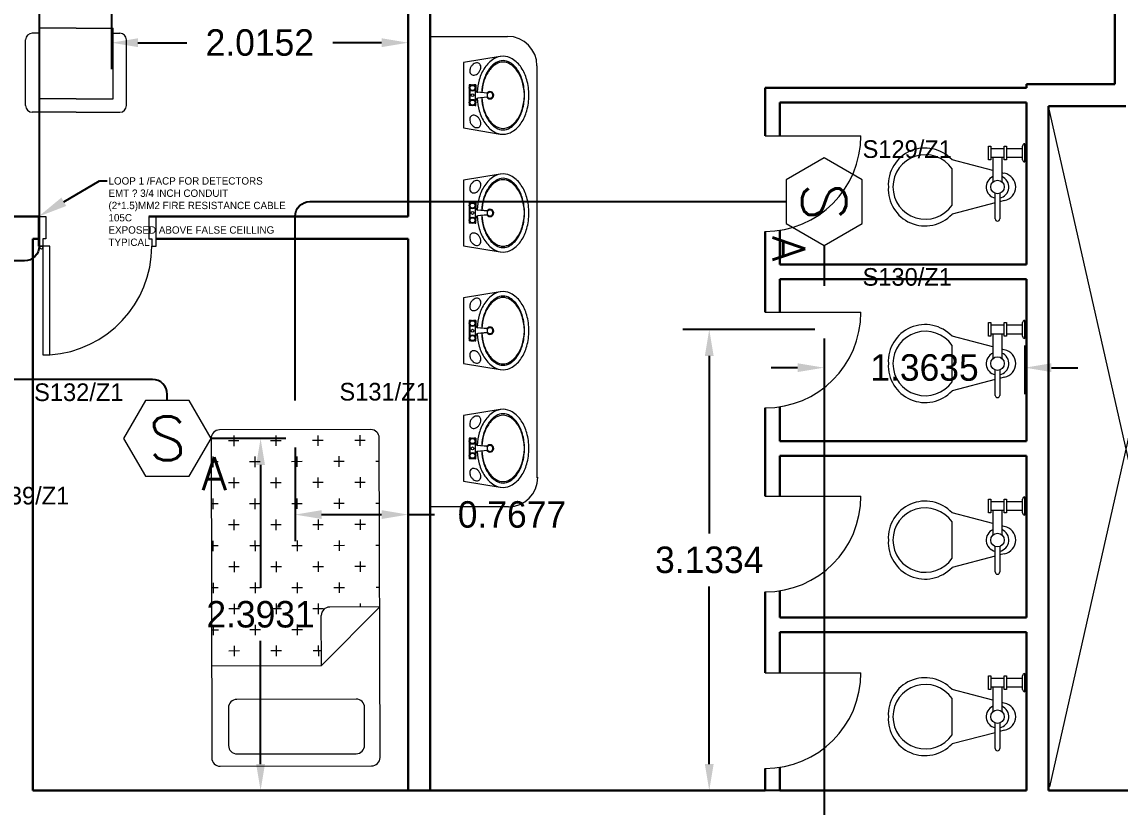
# Model space of a CAD drawing. Extents: x -3404 to 3497, y 0 to 399.
# Drawn here: x 72.3 to 79.76, y 367.76 to 373.1 of the extents above; entities that cross this region are included whole.
import ezdxf
from ezdxf import colors
from ezdxf.entities.mleader import LeaderData, LeaderLine
from ezdxf.enums import TextEntityAlignment as Align
from ezdxf.math import Vec2, Vec3

# ---------------------------------------------------------------- set-up
doc = ezdxf.new("R2010")
doc.units = 0
doc.header["$LTSCALE"] = 0.15
doc.layers.get('0').update_dxf_attribs({"color": 252})
doc.layers.get('Defpoints').update_dxf_attribs({"color": 252})
for name, color, linetype in [('0 ARCH', 252, 'Continuous'), ('0 DD', 252, 'Continuous'), ('0 sockets', 252, 'Continuous'), ('0 WIRING', 3, 'Continuous'), ('00-BT-FAS-TEXT', 2, 'Continuous'), ('AUTOINCR', 7, 'Continuous'), ('FIRE_LOOP', 7, 'Continuous')]:
    doc.layers.add(name, color=color, linetype=linetype)
for name, color, linetype, lineweight in [('anal', 252, 'Continuous', 20), ('DOOR', 252, 'Continuous', 20), ('FIXT', 252, 'Continuous', 9), ('FUR', 252, 'Continuous', 9), ('sofa', 252, 'Continuous', 9), ('T-FIRE-B', 4, 'Continuous', 0), ('T-TEXT', 2, 'Continuous', 0), ('wall', 252, 'Continuous', 30), ('WC', 252, 'Continuous', 9)]:
    doc.layers.add(name, color=color, linetype=linetype, lineweight=lineweight)
doc.styles.add('ROMANS', font='ROMANS.shx', dxfattribs={"width": 0.8})
doc.dimstyles.get("Standard").update_dxf_attribs({"dimtxt": 0.18, "dimasz": 0.18, "dimexe": 0.18, "dimexo": 0.0625, "dimgap": 0.09, "dimtad": 0, "dimtih": 1, "dimtoh": 1, "dimdec": 4, "dimzin": 0, "dimdsep": 46, "dimtxsty": 'Standard', "dimcen": 0.09, "dimadec": 0, "dimazin": 0, "dimtfac": 1, "dimtdec": 4, "dimtofl": 0, "dimtmove": 0, "dimatfit": 3, "dimfxl": 1, "dimtolj": 1, "dimtzin": 0, "dimarcsym": 0})

# ---------------------------------------------------------------- blocks, each defined once
blk = doc.blocks.new('A$C48FC3568')
at = {"layer": 'FUR'}
h = blk.add_hatch(dxfattribs=at)
h.set_pattern_fill('CROSS', color=256, scale=0.5, style=0)
h.set_pattern_definition([(0, (-34.60875, 58.23435), (0.125, -0.125), [0.0625, -0.1875]), (270, (-34.5775, 58.2656), (-0.125, -0.125), [0.0625, -0.1875])])
h.paths.add_polyline_path([(1.0549, 0.7028), (1.0549, 1), (0.05, 1, 0.414214), (0, 0.95), (0, 0.05, 0.414214), (0.05, 0), (1.402, 0), (1.402, 0.6528), (1.1049, 0.6528, -0.414214)])
for p, q in [((1.95, 1), (0.05, 1)), ((1.402, 0.6528), (1.0549, 1)), ((1.0549, 1), (1.0549, 0.7028)), ((0, 0.95), (0, 0.05)), ((2, 0.05), (2, 0.95)), ((1.6023, 0.8585), (1.6023, 0.15)), ((1.877, 0.9085), (1.6523, 0.9085)), ((1.927, 0.15), (1.927, 0.8585)), ((1.402, 0.6528), (1.1049, 0.6528)), ((1.402, 0), (1.402, 0.6528)), ((1.6523, 0.1), (1.877, 0.1)), ((0.05, 0), (1.95, 0))]:
    blk.add_line(p, q, dxfattribs=at)
for centre, start, end in [((0.05, 0.95), 90, 180), ((1.95, 0.95), 360, 90), ((1.6523, 0.8585), 90, 180), ((1.877, 0.8585), 360, 90), ((1.1049, 0.7028), 180, 270), ((1.6523, 0.15), 180, 270), ((1.877, 0.15), 270, 0), ((0.05, 0.05), 180, 270), ((1.95, 0.05), 270, 360)]:
    blk.add_arc(centre, 0.05, start, end, dxfattribs=at)
blk = doc.blocks.new('ARCH')
at = {"layer": 'anal'}
for p, q in [((75.075, 373), (75.6, 373)), ((75.8, 372.8), (75.8, 370)), ((75.6062, 369.8036), (75.075, 369.8036))]:
    blk.add_line(p, q, dxfattribs=at)
for centre, start, end in [((75.6, 372.8), 0, 90), ((75.6062, 370.0036), 270, 0)]:
    blk.add_arc(centre, 0.2, start, end, dxfattribs=at)
at = {"layer": 'DOOR'}
for p, q in [((77.35, 372.325), (78, 372.325)), ((77.35, 371.125), (78, 371.125)), ((77.35, 369.875), (78, 369.875)), ((77.35, 368.675), (78, 368.675))]:
    blk.add_line(p, q, dxfattribs=at)
for points in [[(72.4435, 371.575), (72.4135, 371.575), (72.4135, 371.775), (72.4635, 371.775), (72.4635, 371.625), (72.4435, 371.625)], [(73.1835, 371.575), (73.2135, 371.575), (73.2135, 371.775), (73.1635, 371.775), (73.1635, 371.625), (73.1835, 371.625)], [(72.4435, 371.575), (72.4435, 370.835), (72.4915, 370.835), (72.4915, 371.575)]]:
    blk.add_lwpolyline(points, close=True, dxfattribs=at)
blk.add_circle((72.4335, 371.565), 0.01, dxfattribs=at)
for centre, radius, start in [((77.35, 372.325), 0.65, 270), ((72.4435, 371.575), 0.74, 273.72312), ((77.35, 371.125), 0.65, 270), ((77.35, 369.875), 0.65, 270), ((77.35, 368.675), 0.65, 270)]:
    blk.add_arc(centre, radius, start, 0, dxfattribs=at)
at = {"layer": 'FIXT'}
for p, q in [((75.5501, 372.8639), (75.3, 372.8225)), ((75.3, 372.8225), (75.3, 372.3775)), ((75.3395, 372.67), (75.3395, 372.53)), ((75.3528, 372.67), (75.3395, 372.67)), ((75.344, 372.669), (75.3395, 372.67)), ((75.3509, 372.669), (75.344, 372.669)), ((75.344, 372.669), (75.344, 372.6626)), ((75.344, 372.6374), (75.344, 372.5626)), ((75.3845, 372.67), (75.3712, 372.67)), ((75.38, 372.669), (75.3731, 372.669)), ((75.38, 372.669), (75.3845, 372.67)), ((75.38, 372.669), (75.38, 372.6626)), ((75.38, 372.6374), (75.38, 372.5626)), ((75.3845, 372.67), (75.3845, 372.6391)), ((75.4621, 372.6132), (75.3979, 372.62)), ((75.3845, 372.53), (75.3845, 372.5609)), ((75.4621, 372.5867), (75.3979, 372.58)), ((75.4635, 372.614), (75.416, 372.6181)), ((75.4635, 372.586), (75.416, 372.5819)), ((75.4621, 372.6132), (75.4635, 372.614)), ((75.4621, 372.5867), (75.4635, 372.586)), ((75.344, 372.531), (75.3395, 372.53)), ((75.3528, 372.53), (75.3395, 372.53)), ((75.344, 372.531), (75.344, 372.5374)), ((75.3509, 372.531), (75.344, 372.531)), ((75.3845, 372.53), (75.3712, 372.53)), ((75.38, 372.531), (75.3731, 372.531)), ((75.38, 372.531), (75.38, 372.5374)), ((75.38, 372.531), (75.3845, 372.53)), ((75.3, 372.3775), (75.5501, 372.3361)), ((75.5501, 372.0639), (75.3, 372.0225)), ((75.3, 372.0225), (75.3, 371.5775)), ((75.3395, 371.87), (75.3395, 371.73)), ((75.3528, 371.87), (75.3395, 371.87)), ((75.344, 371.869), (75.3395, 371.87)), ((75.3509, 371.869), (75.344, 371.869)), ((75.344, 371.869), (75.344, 371.8626)), ((75.344, 371.8374), (75.344, 371.7626)), ((75.3845, 371.87), (75.3712, 371.87)), ((75.38, 371.869), (75.3731, 371.869)), ((75.38, 371.869), (75.3845, 371.87)), ((75.38, 371.869), (75.38, 371.8626)), ((75.38, 371.8374), (75.38, 371.7626)), ((75.3845, 371.87), (75.3845, 371.8391)), ((75.4621, 371.8132), (75.3979, 371.82)), ((75.4635, 371.814), (75.416, 371.8181)), ((75.4621, 371.8132), (75.4635, 371.814)), ((75.344, 371.731), (75.3395, 371.73)), ((75.3528, 371.73), (75.3395, 371.73)), ((75.344, 371.731), (75.344, 371.7374)), ((75.3509, 371.731), (75.344, 371.731)), ((75.3845, 371.73), (75.3712, 371.73)), ((75.38, 371.731), (75.3731, 371.731)), ((75.38, 371.731), (75.38, 371.7374)), ((75.38, 371.731), (75.3845, 371.73)), ((75.3845, 371.73), (75.3845, 371.7609)), ((75.4621, 371.7867), (75.3979, 371.78)), ((75.4635, 371.786), (75.416, 371.7819)), ((75.4621, 371.7867), (75.4635, 371.786)), ((75.3, 371.5775), (75.5501, 371.5361)), ((75.5501, 371.2639), (75.3, 371.2225)), ((75.3, 371.2225), (75.3, 370.7775)), ((75.3395, 371.07), (75.3395, 370.93)), ((75.3528, 371.07), (75.3395, 371.07)), ((75.344, 371.069), (75.3395, 371.07)), ((75.3509, 371.069), (75.344, 371.069)), ((75.344, 371.069), (75.344, 371.0626)), ((75.3845, 371.07), (75.3712, 371.07)), ((75.38, 371.069), (75.3731, 371.069)), ((75.38, 371.069), (75.3845, 371.07)), ((75.38, 371.069), (75.38, 371.0626)), ((75.3845, 371.07), (75.3845, 371.0391)), ((75.344, 371.0374), (75.344, 370.9626)), ((75.38, 371.0374), (75.38, 370.9626)), ((75.4621, 371.0132), (75.3979, 371.02)), ((75.4621, 370.9867), (75.3979, 370.98)), ((75.4635, 371.014), (75.416, 371.0181)), ((75.4635, 370.986), (75.416, 370.9819)), ((75.4621, 371.0132), (75.4635, 371.014)), ((75.4621, 370.9867), (75.4635, 370.986)), ((75.344, 370.931), (75.3395, 370.93)), ((75.3528, 370.93), (75.3395, 370.93)), ((75.344, 370.931), (75.344, 370.9374)), ((75.3509, 370.931), (75.344, 370.931)), ((75.3845, 370.93), (75.3712, 370.93)), ((75.38, 370.931), (75.3731, 370.931)), ((75.38, 370.931), (75.38, 370.9374)), ((75.38, 370.931), (75.3845, 370.93)), ((75.3845, 370.93), (75.3845, 370.9609)), ((75.3, 370.7775), (75.5501, 370.7361)), ((75.5501, 370.4639), (75.3, 370.4225)), ((75.3, 370.4225), (75.3, 369.9775)), ((75.3395, 370.27), (75.3395, 370.13)), ((75.3528, 370.27), (75.3395, 370.27)), ((75.344, 370.269), (75.3395, 370.27)), ((75.3509, 370.269), (75.344, 370.269)), ((75.344, 370.269), (75.344, 370.2626)), ((75.344, 370.2374), (75.344, 370.1626)), ((75.3845, 370.27), (75.3712, 370.27)), ((75.38, 370.269), (75.3731, 370.269)), ((75.38, 370.269), (75.3845, 370.27)), ((75.38, 370.269), (75.38, 370.2626)), ((75.38, 370.2374), (75.38, 370.1626)), ((75.3845, 370.27), (75.3845, 370.2391)), ((75.3845, 370.13), (75.3845, 370.1609)), ((75.4621, 370.2132), (75.3979, 370.22)), ((75.4621, 370.1867), (75.3979, 370.18)), ((75.4635, 370.214), (75.416, 370.2181)), ((75.4635, 370.186), (75.416, 370.1819)), ((75.4621, 370.2132), (75.4635, 370.214)), ((75.4621, 370.1867), (75.4635, 370.186)), ((75.344, 370.131), (75.3395, 370.13)), ((75.3528, 370.13), (75.3395, 370.13)), ((75.344, 370.131), (75.344, 370.1374)), ((75.3509, 370.131), (75.344, 370.131)), ((75.3845, 370.13), (75.3712, 370.13)), ((75.38, 370.131), (75.3731, 370.131)), ((75.38, 370.131), (75.38, 370.1374)), ((75.38, 370.131), (75.3845, 370.13)), ((75.3, 369.9775), (75.5501, 369.9361))]:
    blk.add_line(p, q, dxfattribs=at)
for centre, radius in [((75.362, 372.65), 0.022), ((75.362, 372.65), 0.0173), ((75.362, 372.55), 0.022), ((75.362, 372.55), 0.0173), ((75.362, 372.6), 0.0095), ((75.362, 371.85), 0.022), ((75.362, 371.85), 0.0173), ((75.362, 371.8), 0.0095), ((75.362, 371.75), 0.022), ((75.362, 371.75), 0.0173), ((75.362, 371.05), 0.022), ((75.362, 371.05), 0.0173), ((75.362, 371), 0.0095), ((75.362, 370.95), 0.022), ((75.362, 370.95), 0.0173), ((75.362, 370.25), 0.022), ((75.362, 370.25), 0.0173), ((75.362, 370.15), 0.022), ((75.362, 370.15), 0.0173), ((75.362, 370.2), 0.0095)]:
    blk.add_circle(centre, radius, dxfattribs=at)
for centre, radius, start, end in [((75.6136, 372.6766), 0.2016, 122.07252, 146.53462), ((75.5695, 372.7469), 0.1186, 90, 122.07252), ((75.5695, 372.7469), 0.1186, 57.92748, 90), ((75.5254, 372.6766), 0.2016, 33.46538, 57.92748), ((75.3908, 372.7656), 0.0477, 162.15178, 181.68972), ((75.4056, 372.7608), 0.0632, 145, 162.15178), ((75.4056, 372.7608), 0.0632, 127.84822, 145), ((75.3961, 372.7731), 0.0477, 108.31028, 127.84822), ((75.3924, 372.7842), 0.036, 84.07048, 108.31028), ((75.3936, 372.7965), 0.0237, 55, 84.07048), ((75.3936, 372.7965), 0.0237, 25.92952, 55), ((75.3561, 372.7955), 0.0632, 325, 342.15178), ((75.6836, 372.6303), 0.2855, 146.53462, 164.68757), ((75.3826, 372.7911), 0.036, 1.68972, 25.92952), ((75.3708, 372.7908), 0.0477, 342.15178, 1.68972), ((75.6836, 372.6303), 0.2555, 146.53462, 164.68757), ((75.6136, 372.6766), 0.1716, 122.07252, 146.53462), ((75.6136, 372.6666), 0.1716, 122.07252, 146.53462), ((75.5695, 372.7469), 0.0886, 90, 122.07252), ((75.5695, 372.7369), 0.0886, 90, 122.07252), ((75.5695, 372.7469), 0.0886, 57.92748, 90), ((75.5695, 372.7369), 0.0886, 57.92748, 90), ((75.5254, 372.6766), 0.1716, 33.46538, 57.92748), ((75.5254, 372.6666), 0.1716, 33.46538, 57.92748), ((75.4554, 372.6303), 0.2555, 15.31243, 33.46538), ((75.4554, 372.6303), 0.2855, 15.31243, 33.46538), ((75.3791, 372.7653), 0.036, 181.68972, 205.92952), ((75.368, 372.7599), 0.0237, 205.92952, 235), ((75.368, 372.7599), 0.0237, 235, 264.07048), ((75.3693, 372.7721), 0.036, 264.07048, 288.31028), ((75.3656, 372.7832), 0.0477, 288.31028, 307.84822), ((75.7943, 372.6), 0.4003, 164.68757, 176.8829), ((75.3561, 372.7955), 0.0632, 307.84822, 325), ((75.7943, 372.6), 0.3703, 164.68757, 177.31327), ((75.6836, 372.6203), 0.2555, 146.53462, 164.68757), ((75.4554, 372.6203), 0.2555, 15.31243, 33.46538), ((75.3447, 372.6), 0.3703, 0, 15.31243), ((75.3447, 372.6), 0.4003, 0, 15.31243), ((75.3333, 372.65), 0.0115, 315.8561, 44.1439), ((75.362, 372.6787), 0.0115, 225.8561, 314.1439), ((75.362, 372.6213), 0.0115, 45.8561, 134.1439), ((75.3907, 372.65), 0.0115, 135.8561, 224.1439), ((75.4, 372.6399), 0.02, 186.65267, 264.02226), ((75.4045, 372.6391), 0.02, 180, 254.93868), ((75.7943, 372.59), 0.3703, 164.68757, 175.77096), ((75.481, 372.6), 0.025, 211.88267, 148.11733), ((75.481, 372.6), 0.02, 90, 148.50071), ((75.481, 372.6), 0.02, 270, 90), ((75.3447, 372.59), 0.3703, 1.54763, 15.31243), ((75.3333, 372.55), 0.0115, 315.8561, 44.1439), ((75.362, 372.5787), 0.0115, 225.8561, 314.1439), ((75.3907, 372.55), 0.0115, 135.8561, 224.1439), ((75.4, 372.5601), 0.02, 95.97774, 173.34733), ((75.4045, 372.5609), 0.02, 105.06132, 180), ((75.7943, 372.6), 0.4003, 183.1171, 195.31243), ((75.7943, 372.6), 0.3703, 182.68673, 195.31243), ((75.7943, 372.61), 0.3703, 184.22904, 195.31243), ((75.3652, 372.6), 0.0978, 352.2121, 7.7879), ((75.3655, 372.6), 0.099, 351.872, 8.128), ((75.481, 372.6), 0.02, 211.49929, 270), ((75.3447, 372.6), 0.3703, 344.68757, 0), ((75.3447, 372.61), 0.3703, 344.68757, 358.45237), ((75.3447, 372.6), 0.4003, 344.68757, 0), ((75.362, 372.5213), 0.0115, 45.8561, 134.1439), ((75.6836, 372.5697), 0.2855, 195.31243, 213.46538), ((75.6836, 372.5797), 0.2555, 195.31243, 213.46538), ((75.6836, 372.5697), 0.2555, 195.31243, 213.46538), ((75.4554, 372.5797), 0.2555, 326.53462, 344.68757), ((75.4554, 372.5697), 0.2555, 326.53462, 344.68757), ((75.4554, 372.5697), 0.2855, 326.53462, 344.68757), ((75.3791, 372.4347), 0.036, 154.07048, 178.31028), ((75.3908, 372.4344), 0.0477, 178.31028, 197.84822), ((75.4056, 372.4392), 0.0632, 197.84822, 215), ((75.368, 372.4401), 0.0237, 125, 154.07048), ((75.4056, 372.4392), 0.0632, 215, 232.15178), ((75.368, 372.4401), 0.0237, 95.92952, 125), ((75.3693, 372.4279), 0.036, 71.68972, 95.92952), ((75.3656, 372.4168), 0.0477, 52.15178, 71.68972), ((75.3561, 372.4045), 0.0632, 35, 52.15178), ((75.3561, 372.4045), 0.0632, 17.84822, 35), ((75.3826, 372.4089), 0.036, 334.07048, 358.31028), ((75.3708, 372.4092), 0.0477, 358.31028, 17.84822), ((75.6136, 372.5234), 0.2016, 213.46538, 237.92748), ((75.6136, 372.5334), 0.1716, 213.46538, 237.92748), ((75.6136, 372.5234), 0.1716, 213.46538, 237.92748), ((75.5254, 372.5334), 0.1716, 302.07252, 326.53462), ((75.5254, 372.5234), 0.1716, 302.07252, 326.53462), ((75.5254, 372.5234), 0.2016, 302.07252, 326.53462), ((75.3961, 372.4269), 0.0477, 232.15178, 251.68972), ((75.3924, 372.4158), 0.036, 251.68972, 275.92952), ((75.3936, 372.4035), 0.0237, 275.92952, 305), ((75.3936, 372.4035), 0.0237, 305, 334.07048), ((75.5695, 372.4531), 0.1186, 237.92748, 270), ((75.5695, 372.4631), 0.0886, 237.92748, 270), ((75.5695, 372.4531), 0.0886, 237.92748, 270), ((75.5695, 372.4631), 0.0886, 270, 302.07252), ((75.5695, 372.4531), 0.0886, 270, 302.07252), ((75.5695, 372.4531), 0.1186, 270, 302.07252), ((75.6136, 371.8766), 0.2016, 122.07252, 146.53462), ((75.5695, 371.9469), 0.1186, 90, 122.07252), ((75.5695, 371.9469), 0.0886, 90, 122.07252), ((75.5695, 371.9369), 0.0886, 90, 122.07252), ((75.5695, 371.9469), 0.1186, 57.92748, 90), ((75.5695, 371.9469), 0.0886, 57.92748, 90), ((75.5695, 371.9369), 0.0886, 57.92748, 90), ((75.5254, 371.8766), 0.2016, 33.46538, 57.92748), ((75.3908, 371.9656), 0.0477, 162.15178, 181.68972), ((75.3791, 371.9653), 0.036, 181.68972, 205.92952), ((75.4056, 371.9608), 0.0632, 145, 162.15178), ((75.368, 371.9599), 0.0237, 205.92952, 235), ((75.4056, 371.9608), 0.0632, 127.84822, 145), ((75.3961, 371.9731), 0.0477, 108.31028, 127.84822), ((75.3924, 371.9842), 0.036, 84.07048, 108.31028), ((75.3561, 371.9955), 0.0632, 307.84822, 325), ((75.3936, 371.9965), 0.0237, 55, 84.07048), ((75.3936, 371.9965), 0.0237, 25.92952, 55), ((75.3561, 371.9955), 0.0632, 325, 342.15178), ((75.6836, 371.8303), 0.2855, 146.53462, 164.68757), ((75.3826, 371.9911), 0.036, 1.68972, 25.92952), ((75.3708, 371.9908), 0.0477, 342.15178, 1.68972), ((75.6836, 371.8303), 0.2555, 146.53462, 164.68757), ((75.6836, 371.8203), 0.2555, 146.53462, 164.68757), ((75.6136, 371.8766), 0.1716, 122.07252, 146.53462), ((75.6136, 371.8666), 0.1716, 122.07252, 146.53462), ((75.5254, 371.8766), 0.1716, 33.46538, 57.92748), ((75.5254, 371.8666), 0.1716, 33.46538, 57.92748), ((75.4554, 371.8303), 0.2555, 15.31243, 33.46538), ((75.4554, 371.8203), 0.2555, 15.31243, 33.46538), ((75.4554, 371.8303), 0.2855, 15.31243, 33.46538), ((75.368, 371.9599), 0.0237, 235, 264.07048), ((75.3693, 371.9721), 0.036, 264.07048, 288.31028), ((75.3656, 371.9832), 0.0477, 288.31028, 307.84822), ((75.7943, 371.8), 0.4003, 164.68757, 176.8829), ((75.7943, 371.8), 0.3703, 164.68757, 177.31327), ((75.7943, 371.79), 0.3703, 164.68757, 175.77096), ((75.3447, 371.8), 0.3703, 0, 15.31243), ((75.3447, 371.79), 0.3703, 1.54763, 15.31243), ((75.3447, 371.8), 0.4003, 0, 15.31243), ((75.3333, 371.85), 0.0115, 315.8561, 44.1439), ((75.362, 371.8787), 0.0115, 225.8561, 314.1439), ((75.362, 371.8213), 0.0115, 45.8561, 134.1439), ((75.3907, 371.85), 0.0115, 135.8561, 224.1439), ((75.4, 371.8399), 0.02, 186.65267, 264.02226), ((75.4045, 371.8391), 0.02, 180, 254.93868), ((75.481, 371.8), 0.025, 211.88267, 148.11733), ((75.3652, 371.8), 0.0978, 352.2121, 7.7879), ((75.3655, 371.8), 0.099, 351.872, 8.128), ((75.481, 371.8), 0.02, 90, 148.50071), ((75.481, 371.8), 0.02, 270, 90), ((75.3447, 371.8), 0.3703, 344.68757, 0), ((75.3447, 371.81), 0.3703, 344.68757, 358.45237), ((75.3447, 371.8), 0.4003, 344.68757, 0), ((75.3333, 371.75), 0.0115, 315.8561, 44.1439), ((75.362, 371.7787), 0.0115, 225.8561, 314.1439), ((75.362, 371.7213), 0.0115, 45.8561, 134.1439), ((75.3907, 371.75), 0.0115, 135.8561, 224.1439), ((75.4, 371.7601), 0.02, 95.97774, 173.34733), ((75.4045, 371.7609), 0.02, 105.06132, 180), ((75.7943, 371.8), 0.4003, 183.1171, 195.31243), ((75.7943, 371.8), 0.3703, 182.68673, 195.31243), ((75.7943, 371.81), 0.3703, 184.22904, 195.31243), ((75.481, 371.8), 0.02, 211.49929, 270), ((75.3791, 371.6347), 0.036, 154.07048, 178.31028), ((75.368, 371.6401), 0.0237, 125, 154.07048), ((75.368, 371.6401), 0.0237, 95.92952, 125), ((75.3693, 371.6279), 0.036, 71.68972, 95.92952), ((75.3656, 371.6168), 0.0477, 52.15178, 71.68972), ((75.3561, 371.6045), 0.0632, 35, 52.15178), ((75.6836, 371.7697), 0.2855, 195.31243, 213.46538), ((75.6836, 371.7797), 0.2555, 195.31243, 213.46538), ((75.6836, 371.7697), 0.2555, 195.31243, 213.46538), ((75.4554, 371.7797), 0.2555, 326.53462, 344.68757), ((75.4554, 371.7697), 0.2555, 326.53462, 344.68757), ((75.4554, 371.7697), 0.2855, 326.53462, 344.68757), ((75.3908, 371.6344), 0.0477, 178.31028, 197.84822), ((75.4056, 371.6392), 0.0632, 197.84822, 215), ((75.4056, 371.6392), 0.0632, 215, 232.15178), ((75.3961, 371.6269), 0.0477, 232.15178, 251.68972), ((75.3924, 371.6158), 0.036, 251.68972, 275.92952), ((75.3936, 371.6035), 0.0237, 275.92952, 305), ((75.3936, 371.6035), 0.0237, 305, 334.07048), ((75.3561, 371.6045), 0.0632, 17.84822, 35), ((75.3826, 371.6089), 0.036, 334.07048, 358.31028), ((75.3708, 371.6092), 0.0477, 358.31028, 17.84822), ((75.6136, 371.7234), 0.2016, 213.46538, 237.92748), ((75.6136, 371.7334), 0.1716, 213.46538, 237.92748), ((75.6136, 371.7234), 0.1716, 213.46538, 237.92748), ((75.5695, 371.6631), 0.0886, 237.92748, 270), ((75.5695, 371.6531), 0.0886, 237.92748, 270), ((75.5695, 371.6631), 0.0886, 270, 302.07252), ((75.5695, 371.6531), 0.0886, 270, 302.07252), ((75.5254, 371.7334), 0.1716, 302.07252, 326.53462), ((75.5254, 371.7234), 0.1716, 302.07252, 326.53462), ((75.5254, 371.7234), 0.2016, 302.07252, 326.53462), ((75.5695, 371.6531), 0.1186, 237.92748, 270), ((75.5695, 371.6531), 0.1186, 270, 302.07252), ((75.4056, 371.1608), 0.0632, 127.84822, 145), ((75.3961, 371.1731), 0.0477, 108.31028, 127.84822), ((75.3924, 371.1842), 0.036, 84.07048, 108.31028), ((75.3936, 371.1965), 0.0237, 55, 84.07048), ((75.3936, 371.1965), 0.0237, 25.92952, 55), ((75.3826, 371.1911), 0.036, 1.68972, 25.92952), ((75.6136, 371.0766), 0.2016, 122.07252, 146.53462), ((75.6136, 371.0766), 0.1716, 122.07252, 146.53462), ((75.6136, 371.0666), 0.1716, 122.07252, 146.53462), ((75.5695, 371.1469), 0.1186, 90, 122.07252), ((75.5695, 371.1469), 0.0886, 90, 122.07252), ((75.5695, 371.1369), 0.0886, 90, 122.07252), ((75.5695, 371.1469), 0.1186, 57.92748, 90), ((75.5695, 371.1469), 0.0886, 57.92748, 90), ((75.5695, 371.1369), 0.0886, 57.92748, 90), ((75.5254, 371.0766), 0.1716, 33.46538, 57.92748), ((75.5254, 371.0666), 0.1716, 33.46538, 57.92748), ((75.5254, 371.0766), 0.2016, 33.46538, 57.92748), ((75.3908, 371.1656), 0.0477, 162.15178, 181.68972), ((75.3791, 371.1653), 0.036, 181.68972, 205.92952), ((75.4056, 371.1608), 0.0632, 145, 162.15178), ((75.368, 371.1599), 0.0237, 205.92952, 235), ((75.368, 371.1599), 0.0237, 235, 264.07048), ((75.3693, 371.1721), 0.036, 264.07048, 288.31028), ((75.3656, 371.1832), 0.0477, 288.31028, 307.84822), ((75.3561, 371.1955), 0.0632, 307.84822, 325), ((75.3561, 371.1955), 0.0632, 325, 342.15178), ((75.6836, 371.0303), 0.2855, 146.53462, 164.68757), ((75.3708, 371.1908), 0.0477, 342.15178, 1.68972), ((75.6836, 371.0303), 0.2555, 146.53462, 164.68757), ((75.6836, 371.0203), 0.2555, 146.53462, 164.68757), ((75.4554, 371.0303), 0.2555, 15.31243, 33.46538), ((75.4554, 371.0203), 0.2555, 15.31243, 33.46538), ((75.4554, 371.0303), 0.2855, 15.31243, 33.46538), ((75.3333, 371.05), 0.0115, 315.8561, 44.1439), ((75.362, 371.0787), 0.0115, 225.8561, 314.1439), ((75.3907, 371.05), 0.0115, 135.8561, 224.1439), ((75.7943, 371), 0.4003, 164.68757, 176.8829), ((75.7943, 371), 0.3703, 164.68757, 177.31327), ((75.7943, 370.99), 0.3703, 164.68757, 175.77096), ((75.3447, 371), 0.3703, 0, 15.31243), ((75.3447, 370.99), 0.3703, 1.54763, 15.31243), ((75.3447, 371), 0.4003, 0, 15.31243), ((75.362, 371.0213), 0.0115, 45.8561, 134.1439), ((75.4, 371.0399), 0.02, 186.65267, 264.02226), ((75.4, 370.9601), 0.02, 95.97774, 173.34733), ((75.4045, 371.0391), 0.02, 180, 254.93868), ((75.4045, 370.9609), 0.02, 105.06132, 180), ((75.7943, 371), 0.3703, 182.68673, 195.31243), ((75.7943, 371.01), 0.3703, 184.22904, 195.31243), ((75.481, 371), 0.025, 211.88267, 148.11733), ((75.3652, 371), 0.0978, 352.2121, 7.7879), ((75.3655, 371), 0.099, 351.872, 8.128), ((75.481, 371), 0.02, 90, 148.50071), ((75.481, 371), 0.02, 211.49929, 270), ((75.481, 371), 0.02, 270, 90), ((75.3447, 371), 0.3703, 344.68757, 0), ((75.3447, 371.01), 0.3703, 344.68757, 358.45237), ((75.3447, 371), 0.4003, 344.68757, 0), ((75.3333, 370.95), 0.0115, 315.8561, 44.1439), ((75.362, 370.9787), 0.0115, 225.8561, 314.1439), ((75.362, 370.9213), 0.0115, 45.8561, 134.1439), ((75.3907, 370.95), 0.0115, 135.8561, 224.1439), ((75.7943, 371), 0.4003, 183.1171, 195.31243), ((75.6836, 370.9797), 0.2555, 195.31243, 213.46538), ((75.4554, 370.9797), 0.2555, 326.53462, 344.68757), ((75.3791, 370.8347), 0.036, 154.07048, 178.31028), ((75.3908, 370.8344), 0.0477, 178.31028, 197.84822), ((75.368, 370.8401), 0.0237, 125, 154.07048), ((75.368, 370.8401), 0.0237, 95.92952, 125), ((75.3693, 370.8279), 0.036, 71.68972, 95.92952), ((75.3656, 370.8168), 0.0477, 52.15178, 71.68972), ((75.3561, 370.8045), 0.0632, 35, 52.15178), ((75.3561, 370.8045), 0.0632, 17.84822, 35), ((75.6836, 370.9697), 0.2855, 195.31243, 213.46538), ((75.6836, 370.9697), 0.2555, 195.31243, 213.46538), ((75.6136, 370.9334), 0.1716, 213.46538, 237.92748), ((75.5254, 370.9334), 0.1716, 302.07252, 326.53462), ((75.4554, 370.9697), 0.2555, 326.53462, 344.68757), ((75.4554, 370.9697), 0.2855, 326.53462, 344.68757), ((75.4056, 370.8392), 0.0632, 197.84822, 215), ((75.4056, 370.8392), 0.0632, 215, 232.15178), ((75.3961, 370.8269), 0.0477, 232.15178, 251.68972), ((75.3924, 370.8158), 0.036, 251.68972, 275.92952), ((75.3936, 370.8035), 0.0237, 275.92952, 305), ((75.3936, 370.8035), 0.0237, 305, 334.07048), ((75.3826, 370.8089), 0.036, 334.07048, 358.31028), ((75.3708, 370.8092), 0.0477, 358.31028, 17.84822), ((75.6136, 370.9234), 0.2016, 213.46538, 237.92748), ((75.6136, 370.9234), 0.1716, 213.46538, 237.92748), ((75.5695, 370.8631), 0.0886, 237.92748, 270), ((75.5695, 370.8531), 0.0886, 237.92748, 270), ((75.5695, 370.8631), 0.0886, 270, 302.07252), ((75.5695, 370.8531), 0.0886, 270, 302.07252), ((75.5254, 370.9234), 0.1716, 302.07252, 326.53462), ((75.5254, 370.9234), 0.2016, 302.07252, 326.53462), ((75.5695, 370.8531), 0.1186, 237.92748, 270), ((75.5695, 370.8531), 0.1186, 270, 302.07252), ((75.5695, 370.3469), 0.1186, 90, 122.07252), ((75.5695, 370.3469), 0.1186, 57.92748, 90), ((75.4056, 370.3608), 0.0632, 145, 162.15178), ((75.4056, 370.3608), 0.0632, 127.84822, 145), ((75.3961, 370.3731), 0.0477, 108.31028, 127.84822), ((75.3924, 370.3842), 0.036, 84.07048, 108.31028), ((75.3936, 370.3965), 0.0237, 55, 84.07048), ((75.3936, 370.3965), 0.0237, 25.92952, 55), ((75.6836, 370.2303), 0.2855, 146.53462, 164.68757), ((75.3826, 370.3911), 0.036, 1.68972, 25.92952), ((75.3708, 370.3908), 0.0477, 342.15178, 1.68972), ((75.6136, 370.2766), 0.2016, 122.07252, 146.53462), ((75.6136, 370.2766), 0.1716, 122.07252, 146.53462), ((75.6136, 370.2666), 0.1716, 122.07252, 146.53462), ((75.5695, 370.3469), 0.0886, 90, 122.07252), ((75.5695, 370.3369), 0.0886, 90, 122.07252), ((75.5695, 370.3469), 0.0886, 57.92748, 90), ((75.5695, 370.3369), 0.0886, 57.92748, 90), ((75.5254, 370.2766), 0.1716, 33.46538, 57.92748), ((75.5254, 370.2666), 0.1716, 33.46538, 57.92748), ((75.5254, 370.2766), 0.2016, 33.46538, 57.92748), ((75.4554, 370.2303), 0.2855, 15.31243, 33.46538), ((75.3908, 370.3656), 0.0477, 162.15178, 181.68972), ((75.3791, 370.3653), 0.036, 181.68972, 205.92952), ((75.368, 370.3599), 0.0237, 205.92952, 235), ((75.368, 370.3599), 0.0237, 235, 264.07048), ((75.3693, 370.3721), 0.036, 264.07048, 288.31028), ((75.3656, 370.3832), 0.0477, 288.31028, 307.84822), ((75.3561, 370.3955), 0.0632, 307.84822, 325), ((75.3561, 370.3955), 0.0632, 325, 342.15178), ((75.6836, 370.2303), 0.2555, 146.53462, 164.68757), ((75.6836, 370.2203), 0.2555, 146.53462, 164.68757), ((75.4554, 370.2303), 0.2555, 15.31243, 33.46538), ((75.4554, 370.2203), 0.2555, 15.31243, 33.46538), ((75.3333, 370.25), 0.0115, 315.8561, 44.1439), ((75.362, 370.2787), 0.0115, 225.8561, 314.1439), ((75.3907, 370.25), 0.0115, 135.8561, 224.1439), ((75.4, 370.2399), 0.02, 186.65267, 264.02226), ((75.4045, 370.2391), 0.02, 180, 254.93868), ((75.7943, 370.2), 0.4003, 164.68757, 176.8829), ((75.7943, 370.2), 0.3703, 164.68757, 177.31327), ((75.7943, 370.19), 0.3703, 164.68757, 175.77096), ((75.3447, 370.2), 0.3703, 0, 15.31243), ((75.3447, 370.19), 0.3703, 1.54763, 15.31243), ((75.3447, 370.2), 0.4003, 0, 15.31243), ((75.362, 370.2213), 0.0115, 45.8561, 134.1439), ((75.362, 370.1787), 0.0115, 225.8561, 314.1439), ((75.4, 370.1601), 0.02, 95.97774, 173.34733), ((75.4045, 370.1609), 0.02, 105.06132, 180), ((75.7943, 370.2), 0.4003, 183.1171, 195.31243), ((75.7943, 370.2), 0.3703, 182.68673, 195.31243), ((75.7943, 370.21), 0.3703, 184.22904, 195.31243), ((75.481, 370.2), 0.025, 211.88267, 148.11733), ((75.3652, 370.2), 0.0978, 352.2121, 7.7879), ((75.3655, 370.2), 0.099, 351.872, 8.128), ((75.481, 370.2), 0.02, 90, 148.50071), ((75.481, 370.2), 0.02, 211.49929, 270), ((75.481, 370.2), 0.02, 270, 90), ((75.3447, 370.2), 0.3703, 344.68757, 0), ((75.3447, 370.21), 0.3703, 344.68757, 358.45237), ((75.3447, 370.2), 0.4003, 344.68757, 0), ((75.3333, 370.15), 0.0115, 315.8561, 44.1439), ((75.362, 370.1213), 0.0115, 45.8561, 134.1439), ((75.3907, 370.15), 0.0115, 135.8561, 224.1439), ((75.6836, 370.1697), 0.2855, 195.31243, 213.46538), ((75.6836, 370.1797), 0.2555, 195.31243, 213.46538), ((75.6836, 370.1697), 0.2555, 195.31243, 213.46538), ((75.4554, 370.1797), 0.2555, 326.53462, 344.68757), ((75.4554, 370.1697), 0.2555, 326.53462, 344.68757), ((75.4554, 370.1697), 0.2855, 326.53462, 344.68757), ((75.3791, 370.0347), 0.036, 154.07048, 178.31028), ((75.3908, 370.0344), 0.0477, 178.31028, 197.84822), ((75.4056, 370.0392), 0.0632, 197.84822, 215), ((75.368, 370.0401), 0.0237, 125, 154.07048), ((75.368, 370.0401), 0.0237, 95.92952, 125), ((75.3693, 370.0279), 0.036, 71.68972, 95.92952), ((75.3656, 370.0168), 0.0477, 52.15178, 71.68972), ((75.3561, 370.0045), 0.0632, 35, 52.15178), ((75.3561, 370.0045), 0.0632, 17.84822, 35), ((75.3708, 370.0092), 0.0477, 358.31028, 17.84822), ((75.6136, 370.1234), 0.2016, 213.46538, 237.92748), ((75.6136, 370.1334), 0.1716, 213.46538, 237.92748), ((75.6136, 370.1234), 0.1716, 213.46538, 237.92748), ((75.5254, 370.1334), 0.1716, 302.07252, 326.53462), ((75.5254, 370.1234), 0.1716, 302.07252, 326.53462), ((75.5254, 370.1234), 0.2016, 302.07252, 326.53462), ((75.4056, 370.0392), 0.0632, 215, 232.15178), ((75.3961, 370.0269), 0.0477, 232.15178, 251.68972), ((75.3924, 370.0158), 0.036, 251.68972, 275.92952), ((75.3936, 370.0035), 0.0237, 275.92952, 305), ((75.3936, 370.0035), 0.0237, 305, 334.07048), ((75.3826, 370.0089), 0.036, 334.07048, 358.31028), ((75.5695, 370.0531), 0.1186, 237.92748, 270), ((75.5695, 370.0631), 0.0886, 237.92748, 270), ((75.5695, 370.0531), 0.0886, 237.92748, 270), ((75.5695, 370.0631), 0.0886, 270, 302.07252), ((75.5695, 370.0531), 0.0886, 270, 302.07252), ((75.5695, 370.0531), 0.1186, 270, 302.07252)]:
    blk.add_arc(centre, radius, start, end, dxfattribs=at)
at = {"layer": 'FUR'}
for p, q in [((72.4177, 373.0219), (72.372, 373.0219)), ((72.6692, 373.0562), (72.4177, 373.0562)), ((72.4177, 372.5762), (72.4177, 373.0562)), ((72.6692, 373.0562), (72.9206, 373.0562)), ((72.9206, 372.5762), (72.9206, 373.0562)), ((72.9206, 373.0219), (72.9663, 373.0219)), ((72.3263, 372.5305), (72.3263, 372.9762)), ((73.012, 372.5305), (73.012, 372.9762)), ((72.6692, 372.5762), (72.4177, 372.5762)), ((72.6692, 372.5762), (72.9206, 372.5762)), ((72.6692, 372.4847), (72.372, 372.4847)), ((72.6692, 372.4847), (72.9663, 372.4847))]:
    blk.add_line(p, q, dxfattribs=at)
for centre, start, end in [((72.372, 372.9762), 90, 180), ((72.9663, 372.9762), 0, 90), ((72.372, 372.5305), 180, 270), ((72.9663, 372.5305), 270, 0)]:
    blk.add_arc(centre, 0.0457, start, end, dxfattribs=at)
at = {"layer": 'sofa'}
for p, q in [((80.3194, 367.9), (79.275, 372.525)), ((80.325, 372.525), (79.2806, 367.9))]:
    blk.add_line(p, q, dxfattribs=at)
at = {"layer": 'wall'}
for p, q in [((74.925, 371.775), (74.925, 374.925)), ((75.075, 367.875), (75.075, 374.925)), ((79.725, 372.675), (79.725, 374.925)), ((77.35, 372.65), (77.35, 372.325)), ((79.125, 372.65), (77.35, 372.65)), ((79.125, 372.675), (79.125, 372.65)), ((79.725, 372.675), (79.125, 372.675)), ((77.45, 372.55), (77.45, 372.325)), ((79.125, 372.55), (77.45, 372.55)), ((79.125, 372.55), (79.125, 371.45)), ((79.8, 372.525), (79.275, 372.525)), ((79.275, 372.525), (79.275, 367.875)), ((72.1365, 371.775), (72.4135, 371.775)), ((73.1635, 371.775), (74.925, 371.775)), ((77.35, 371.675), (77.35, 371.125)), ((77.45, 371.6827), (77.45, 371.45)), ((72.375, 371.625), (72.4135, 371.625)), ((72.375, 371.625), (72.375, 367.875)), ((73.2135, 371.625), (74.925, 371.625)), ((74.925, 367.875), (74.925, 371.625)), ((79.125, 371.45), (77.45, 371.45)), ((79.125, 371.35), (77.45, 371.35)), ((77.45, 371.35), (77.45, 371.125)), ((79.125, 371.35), (79.125, 370.25)), ((77.35, 370.475), (77.35, 369.875)), ((77.45, 370.4827), (77.45, 370.25)), ((79.125, 370.25), (77.45, 370.25)), ((79.125, 370.15), (77.45, 370.15)), ((77.45, 370.15), (77.45, 369.875)), ((79.125, 370.15), (79.125, 369.05)), ((77.35, 369.225), (77.35, 368.675)), ((77.45, 369.2327), (77.45, 369.05)), ((79.125, 369.05), (77.45, 369.05)), ((79.125, 368.95), (77.45, 368.95)), ((77.45, 368.95), (77.45, 368.675)), ((79.125, 368.95), (79.125, 367.875)), ((77.35, 368.025), (77.35, 367.875)), ((77.45, 368.0327), (77.45, 367.875)), ((72.375, 367.875), (77.35, 367.875)), ((77.35, 367.875), (75.075, 367.875)), ((79.125, 367.875), (77.45, 367.875)), ((77.45, 367.875), (79.125, 367.875)), ((80.325, 367.875), (79.275, 367.875)), ((79.275, 367.875), (80.325, 367.875))]:
    blk.add_line(p, q, dxfattribs=at)
at = {"layer": 'WC'}
for p, q in [((78.8661, 372.2547), (78.8815, 372.2547)), ((78.8661, 372.162), (78.8661, 372.2547)), ((78.8815, 372.2547), (78.8815, 372.162)), ((78.9742, 372.2547), (78.9897, 372.2547)), ((78.9742, 372.162), (78.9742, 372.2547)), ((78.9897, 372.2547), (78.9897, 372.162)), ((79.0978, 372.162), (79.0978, 372.2547)), ((79.1132, 372.1465), (79.1132, 372.2701)), ((78.8815, 372.2392), (78.9742, 372.2392)), ((78.9742, 372.1774), (78.8815, 372.1774)), ((78.897, 372.1774), (78.897, 372.0112)), ((78.9588, 372.0108), (78.9588, 372.1774)), ((78.9897, 372.2392), (79.0978, 372.2392)), ((79.0978, 372.1774), (78.9897, 372.1774)), ((78.8972, 372.0894), (78.619, 372.162)), ((78.619, 371.8531), (78.619, 372.1002)), ((78.8815, 372.162), (78.8661, 372.162)), ((78.9897, 372.162), (78.9742, 372.162)), ((78.9742, 372.0693), (78.9584, 372.0735)), ((78.9124, 371.7605), (78.9124, 371.9334)), ((78.9742, 371.884), (78.9431, 371.8759)), ((78.9433, 371.9334), (78.9433, 371.7605)), ((78.9122, 371.8678), (78.619, 371.7913)), ((78.8661, 371.0547), (78.8815, 371.0547)), ((78.8661, 370.962), (78.8661, 371.0547)), ((78.8815, 371.0547), (78.8815, 370.962)), ((78.9742, 371.0547), (78.9897, 371.0547)), ((78.9742, 370.962), (78.9742, 371.0547)), ((78.9897, 371.0547), (78.9897, 370.962)), ((79.0978, 370.962), (79.0978, 371.0547)), ((79.1132, 370.9465), (79.1132, 371.0701)), ((78.8815, 371.0392), (78.9742, 371.0392)), ((78.9897, 371.0392), (79.0978, 371.0392)), ((78.8972, 370.8894), (78.619, 370.962)), ((78.8815, 370.962), (78.8661, 370.962)), ((78.9742, 370.9774), (78.8815, 370.9774)), ((78.897, 370.9774), (78.897, 370.8112)), ((78.9588, 370.8108), (78.9588, 370.9774)), ((78.9897, 370.962), (78.9742, 370.962)), ((79.0978, 370.9774), (78.9897, 370.9774)), ((78.619, 370.6531), (78.619, 370.9002)), ((78.9742, 370.8693), (78.9584, 370.8735)), ((78.9124, 370.5605), (78.9124, 370.7334)), ((78.9742, 370.684), (78.9431, 370.6759)), ((78.9433, 370.7334), (78.9433, 370.5605)), ((78.9122, 370.6678), (78.619, 370.5913)), ((79.1132, 369.7465), (79.1132, 369.8701)), ((78.8661, 369.8547), (78.8815, 369.8547)), ((78.8661, 369.762), (78.8661, 369.8547)), ((78.8815, 369.8547), (78.8815, 369.762)), ((78.8815, 369.8392), (78.9742, 369.8392)), ((78.9742, 369.8547), (78.9897, 369.8547)), ((78.9742, 369.762), (78.9742, 369.8547)), ((78.9897, 369.8547), (78.9897, 369.762)), ((78.9897, 369.8392), (79.0978, 369.8392)), ((79.0978, 369.762), (79.0978, 369.8547)), ((78.8972, 369.6894), (78.619, 369.762)), ((78.8815, 369.762), (78.8661, 369.762)), ((78.9742, 369.7774), (78.8815, 369.7774)), ((78.897, 369.7774), (78.897, 369.6112)), ((78.9588, 369.6108), (78.9588, 369.7774)), ((78.9897, 369.762), (78.9742, 369.762)), ((79.0978, 369.7774), (78.9897, 369.7774)), ((78.619, 369.4531), (78.619, 369.7002)), ((78.9742, 369.6693), (78.9584, 369.6735)), ((78.9124, 369.3605), (78.9124, 369.5334)), ((78.9433, 369.5334), (78.9433, 369.3605)), ((78.9122, 369.4678), (78.619, 369.3913)), ((78.9742, 369.484), (78.9431, 369.4759)), ((79.1132, 368.5465), (79.1132, 368.6701)), ((78.8661, 368.6547), (78.8815, 368.6547)), ((78.8661, 368.562), (78.8661, 368.6547)), ((78.8815, 368.6547), (78.8815, 368.562)), ((78.8815, 368.6392), (78.9742, 368.6392)), ((78.9742, 368.6547), (78.9897, 368.6547)), ((78.9742, 368.562), (78.9742, 368.6547)), ((78.9897, 368.6547), (78.9897, 368.562)), ((78.9897, 368.6392), (79.0978, 368.6392)), ((79.0978, 368.562), (79.0978, 368.6547)), ((78.8972, 368.4894), (78.619, 368.562)), ((78.8815, 368.562), (78.8661, 368.562)), ((78.9742, 368.5774), (78.8815, 368.5774)), ((78.897, 368.5774), (78.897, 368.4112)), ((78.9588, 368.4108), (78.9588, 368.5774)), ((78.9897, 368.562), (78.9742, 368.562)), ((79.0978, 368.5774), (78.9897, 368.5774)), ((78.619, 368.2531), (78.619, 368.5002)), ((78.9742, 368.4693), (78.9584, 368.4735)), ((78.9124, 368.1605), (78.9124, 368.3334)), ((78.9433, 368.3334), (78.9433, 368.1605)), ((78.9122, 368.2678), (78.619, 368.1913)), ((78.9742, 368.284), (78.9431, 368.2759))]:
    blk.add_line(p, q, dxfattribs=at)
for centre in [(78.9279, 371.9767), (78.9279, 370.7767), (78.9279, 369.5767), (78.9279, 368.3767)]:
    blk.add_circle(centre, 0.0463, dxfattribs=at)
for centre, radius, start, end in [((79.1139, 372.254), 0.0161, 92.4084, 177.5916), ((78.4362, 371.9914), 0.25, 43.01722, 183.38), ((78.4376, 371.9755), 0.2201, 34.50543, 179.7), ((79.1139, 372.1627), 0.0161, 182.4084, 267.5916), ((78.9279, 371.9767), 0.0772, 113.4137, 258.1237), ((78.9279, 371.9767), 0.0772, 281.423, 67.14953), ((78.9572, 371.9767), 0.0942, 280.3889, 79.61114), ((78.4362, 371.9619), 0.25, 176.62, 316.9828), ((78.4376, 371.9778), 0.2201, 180.3, 325.4946), ((78.9279, 371.7605), 0.0154, 180, 360), ((79.1139, 371.054), 0.0161, 92.4084, 177.5916), ((78.4362, 370.7914), 0.25, 43.01722, 183.38), ((78.4376, 370.7755), 0.2201, 34.50543, 179.7), ((79.1139, 370.9627), 0.0161, 182.4084, 267.5916), ((78.9279, 370.7767), 0.0772, 113.4137, 258.1237), ((78.9279, 370.7767), 0.0772, 281.423, 67.14953), ((78.9572, 370.7767), 0.0942, 280.3889, 79.61114), ((78.4362, 370.7619), 0.25, 176.62, 316.9828), ((78.4376, 370.7778), 0.2201, 180.3, 325.4946), ((78.9279, 370.5605), 0.0154, 180, 360), ((79.1139, 369.854), 0.0161, 92.4084, 177.5916), ((78.4362, 369.5914), 0.25, 43.01722, 183.38), ((78.4376, 369.5755), 0.2201, 34.50543, 179.7), ((79.1139, 369.7627), 0.0161, 182.4084, 267.5916), ((78.9279, 369.5767), 0.0772, 113.4137, 258.1237), ((78.9279, 369.5767), 0.0772, 281.423, 67.14953), ((78.9572, 369.5767), 0.0942, 280.3889, 79.61114), ((78.4362, 369.5619), 0.25, 176.62, 316.9828), ((78.4376, 369.5778), 0.2201, 180.3, 325.4946), ((78.9279, 369.3605), 0.0154, 180, 360), ((79.1139, 368.654), 0.0161, 92.4084, 177.5916), ((78.4362, 368.3914), 0.25, 43.01722, 183.38), ((78.4376, 368.3755), 0.2201, 34.50543, 179.7), ((79.1139, 368.5627), 0.0161, 182.4084, 267.5916), ((78.9279, 368.3767), 0.0772, 113.4137, 258.1237), ((78.9279, 368.3767), 0.0772, 281.423, 67.14953), ((78.9572, 368.3767), 0.0942, 280.3889, 79.61114), ((78.4362, 368.3619), 0.25, 176.62, 316.9828), ((78.4376, 368.3778), 0.2201, 180.3, 325.4946), ((78.9279, 368.1605), 0.0154, 180, 360)]:
    blk.add_arc(centre, radius, start, end, dxfattribs=at)
at = {"layer": 'FUR', "xscale": 1.142857142856969, "yscale": 1.142857142856969, "zscale": 1.142857142856969, "rotation": 270.1259017659578}
blk.add_blockref('A$C48FC3568', (73.5861, 370.3252), dxfattribs=at)
blk = doc.blocks.new('dressable smoke detectore above false ceiling')
blk.add_lwpolyline([(200, 0), (100, 173.2), (-100, 173.2), (-200, 0), (-100, -173.2), (100, -173.2)], close=True)
at = {"layer": 'T-TEXT', "style": 'ROMANS'}
blk.add_attdef('S', text='', height=200, dxfattribs=at).set_placement((0, 0, 0), align=Align.MIDDLE)
blk.add_attdef('A', text='', height=150, dxfattribs=at).set_placement((214.9, -161.3), align=Align.MIDDLE_CENTER)
blk = doc.blocks.new('*D227')
at = {"layer": '0 DD', "color": 0, "lineweight": -2, "transparency": 16777216}
for p, q in [((72.9098, 373.4292), (72.9098, 372.7773)), ((74.925, 373.2875), (74.925, 372.7773)), ((73.0898, 372.9573), (73.4224, 372.9573)), ((74.745, 372.9573), (74.4124, 372.9573))]:
    blk.add_line(p, q, dxfattribs=at)
at = {"layer": '0 DD', "color": 0, "transparency": 16777216}
for points in [[(73.0898, 372.9873), (73.0898, 372.9273), (72.9098, 372.9573)], [(74.745, 372.9873), (74.745, 372.9273), (74.925, 372.9573)]]:
    blk.add_solid(points, dxfattribs=at)
at = {"layer": 'Defpoints', "color": 0, "transparency": 16777216}
for p in [(72.9098, 373.4917), (74.925, 373.35), (74.925, 372.9573)]:
    blk.add_point(p, dxfattribs=at)
at = {"layer": '0 DD', "color": 0, "transparency": 16777216, "insert": (73.9174, 372.9573), "char_height": 0.18, "attachment_point": 5}
blk.add_mtext('\\A1;2.0152', dxfattribs=at)
blk = doc.blocks.new('*D293')
at = {"layer": '0 DD', "color": 0, "lineweight": -2, "transparency": 16777216}
for p, q in [((74.0948, 370.2681), (73.7426, 370.2681)), ((73.9226, 370.0881), (73.9226, 369.2515)), ((73.9226, 368.055), (73.9226, 368.8915)), ((74.0948, 367.875), (73.7426, 367.875))]:
    blk.add_line(p, q, dxfattribs=at)
at = {"layer": '0 DD', "color": 0, "transparency": 16777216}
for points in [[(73.8926, 370.0881), (73.9526, 370.0881), (73.9226, 370.2681)], [(73.8926, 368.055), (73.9526, 368.055), (73.9226, 367.875)]]:
    blk.add_solid(points, dxfattribs=at)
at = {"layer": 'Defpoints', "color": 0, "transparency": 16777216}
for p in [(74.1573, 370.2681), (73.9226, 367.875), (74.1573, 367.875)]:
    blk.add_point(p, dxfattribs=at)
at = {"layer": '0 DD', "color": 0, "transparency": 16777216, "insert": (73.9226, 369.0715), "char_height": 0.18, "attachment_point": 5}
blk.add_mtext('\\A1;2.3931', dxfattribs=at)
blk = doc.blocks.new('*D294')
at = {"layer": '0 DD', "color": 0, "lineweight": -2, "transparency": 16777216}
for p, q in [((74.1573, 370.2056), (74.1573, 369.57)), ((74.925, 370.2056), (74.925, 369.57)), ((74.3373, 369.75), (74.745, 369.75)), ((74.925, 369.75), (75.105, 369.75))]:
    blk.add_line(p, q, dxfattribs=at)
at = {"layer": '0 DD', "color": 0, "transparency": 16777216}
for points in [[(74.3373, 369.78), (74.3373, 369.72), (74.1573, 369.75)], [(74.745, 369.78), (74.745, 369.72), (74.925, 369.75)]]:
    blk.add_solid(points, dxfattribs=at)
at = {"layer": 'Defpoints', "color": 0, "transparency": 16777216}
for p in [(74.1573, 370.2681), (74.925, 370.2681), (74.925, 369.75)]:
    blk.add_point(p, dxfattribs=at)
at = {"layer": '0 DD', "color": 0, "transparency": 16777216, "insert": (75.63, 369.75), "char_height": 0.18, "attachment_point": 5}
blk.add_mtext('\\A1;0.7677', dxfattribs=at)
blk = doc.blocks.new('*D295')
at = {"layer": '0 DD', "color": 0, "lineweight": -2, "transparency": 16777216}
for p, q in [((77.7504, 370.9459), (77.7504, 370.5686)), ((79.1139, 370.9002), (79.1139, 370.5686)), ((77.5704, 370.7486), (77.3904, 370.7486)), ((79.2939, 370.7486), (79.4739, 370.7486))]:
    blk.add_line(p, q, dxfattribs=at)
at = {"layer": '0 DD', "color": 0, "transparency": 16777216}
for points in [[(77.5704, 370.7786), (77.5704, 370.7186), (77.7504, 370.7486)], [(79.2939, 370.7786), (79.2939, 370.7186), (79.1139, 370.7486)]]:
    blk.add_solid(points, dxfattribs=at)
at = {"layer": 'Defpoints', "color": 0, "transparency": 16777216}
for p in [(77.7504, 371.0084), (79.1139, 370.9627), (79.1139, 370.7486)]:
    blk.add_point(p, dxfattribs=at)
at = {"layer": '0 DD', "color": 0, "transparency": 16777216, "insert": (78.4321, 370.7486), "char_height": 0.18, "attachment_point": 5}
blk.add_mtext('\\A1;1.3635', dxfattribs=at)
blk = doc.blocks.new('*D296')
at = {"layer": '0 DD', "color": 0, "lineweight": -2, "transparency": 16777216}
for p, q in [((77.6879, 371.0084), (76.7901, 371.0084)), ((76.9701, 370.8284), (76.9701, 369.6217)), ((76.9701, 368.055), (76.9701, 369.2617)), ((77.9293, 367.875), (76.7901, 367.875))]:
    blk.add_line(p, q, dxfattribs=at)
at = {"layer": '0 DD', "color": 0, "transparency": 16777216}
for points in [[(76.9401, 370.8284), (77.0001, 370.8284), (76.9701, 371.0084)], [(76.9401, 368.055), (77.0001, 368.055), (76.9701, 367.875)]]:
    blk.add_solid(points, dxfattribs=at)
at = {"layer": 'Defpoints', "color": 0, "transparency": 16777216}
for p in [(77.7504, 371.0084), (76.9701, 367.875), (77.9918, 367.875)]:
    blk.add_point(p, dxfattribs=at)
at = {"layer": '0 DD', "color": 0, "transparency": 16777216, "insert": (76.9701, 369.4417), "char_height": 0.18, "attachment_point": 5}
blk.add_mtext('\\A1;3.1334', dxfattribs=at)

msp = doc.modelspace()

# ---------------------------------------------------------------- linework, layer by layer
at = {"layer": '0 sockets', "color": 3}
msp.add_lwpolyline([(72.41895, 373.39173), (72.41895, 371.575, -0.4142136), (72.31895, 371.475), (68.42329, 371.475)], format="xyb", dxfattribs=at)
at = {"layer": 'FIRE_LOOP', "color": 3}
for points in [[(73.28865, 370.5257), (73.28865, 370.56808, 0.4142136), (73.18865, 370.66808), (68.42329, 370.66808, -0.4142136), (68.32329, 370.76808), (68.32329, 373.15105)], [(74.1573, 370.5257), (74.1573, 371.77702, -0.4142136), (74.2573, 371.87702), (77.49274, 371.87702)]]:
    msp.add_lwpolyline(points, format="xyb", dxfattribs=at)
for points in [[(77.75036, 371.57954), (77.75036, 371.30585)], [(77.75036, 370.71089), (77.75036, 366.97135)], [(73.85982, 370.26808), (73.58612, 370.26808)]]:
    msp.add_lwpolyline(points, dxfattribs=at)

# ---------------------------------------------------------------- block references
at = {"layer": '0 ARCH', "color": 3}
msp.add_blockref('ARCH', (0, 0), dxfattribs=at)
at = {"layer": 'T-FIRE-B', "color": 2, "xscale": 0.001487761816891826, "yscale": 0.001487761816891826, "zscale": 0.001487761816891826, "rotation": 270}
msp.add_blockref('dressable smoke detectore above false ceiling', (77.75036, 371.87702), dxfattribs=at).add_auto_attribs({'S': 'S', 'A': 'A'})
at = {"layer": 'T-FIRE-B', "color": 2, "xscale": 0.001487761816891826, "yscale": 0.001487761816891826, "zscale": 0.001487761816891826}
msp.add_blockref('dressable smoke detectore above false ceiling', (73.28865, 370.26808), dxfattribs=at).add_auto_attribs({'S': 'S', 'A': 'A'})

# ---------------------------------------------------------------- texts
at = {"layer": 'AUTOINCR', "color": 2}
for s, p in [('S129/Z1', (78.01158, 372.13811)), ('S130/Z1', (78.01158, 371.26946)), ('S131/Z1', (74.45839, 370.4893))]:
    msp.add_text(s, height=0.12, dxfattribs=at).set_placement(p, align=Align.BOTTOM_LEFT)
msp.add_text('S132/Z1', height=0.12, dxfattribs=at).set_placement((72.9911, 370.48576), align=Align.BOTTOM_RIGHT)
msp.add_text('S139/Z1', height=0.12, dxfattribs=at).set_placement((72.01658, 369.93877), align=Align.TOP_LEFT)

# ---------------------------------------------------------------- dimensions: what is measured, and where the dimension line sits
at = {"layer": '0 DD', "color": 6}
for base, p1, p2, picture, middle in [((74.925, 372.95731), (72.90979, 373.49173), (74.925, 373.35), '*D227', (73.91739, 372.95731)), ((79.11388, 370.74863), (77.75036, 371.00837), (79.11388, 370.96267), '*D295', (78.43212, 370.74863)), ((74.925, 369.75), (74.1573, 370.26808), (74.925, 370.26808), '*D294', (75.63, 369.75))]:
    dim = msp.add_linear_dim(base=base, p1=p1, p2=p2, dimstyle='Standard', dxfattribs=at)
    dim.commit()
    dim.dimension.update_dxf_attribs({"geometry": picture, "text_midpoint": middle})
for base, p1, p2, picture, middle in [((76.97011, 367.875), (77.75036, 371.00837), (77.99181, 367.875), '*D296', (76.97011, 369.44168)), ((73.92258, 367.875), (74.1573, 370.26808), (74.1573, 367.875), '*D293', (73.92258, 369.07154))]:
    dim = msp.add_linear_dim(base=base, p1=p1, p2=p2, angle=90, dimstyle='Standard', dxfattribs=at)
    dim.commit()
    dim.dimension.update_dxf_attribs({"geometry": picture, "text_midpoint": middle})

# ---------------------------------------------------------------- leaders
at = {"layer": '0 WIRING', "color": 3}
ml = msp.add_multileader_mtext('Standard', dxfattribs=at)
ml.set_content('LOOP 1 /FACP FOR DETECTORS\\PEMT ? 3/4 INCH CONDUIT\\P(2*1.5)MM2 FIRE RESISTANCE CABLE 105C\\PEXPOSED ABOVE FALSE CEILLING\\PTYPICAL\\P', color=6)
ml.set_leader_properties()
ml.build(insert=Vec2(0, 0))
ml.multileader.update_dxf_attribs({"text_right_attachment_type": 6, "dogleg_length": 0.05, "arrow_head_size": 0.2})
ctx = ml.context
ctx.base_point, ctx.char_height, ctx.arrow_head_size, ctx.landing_gap_size = Vec3(72.87947, 372.01782), 0.05, 0.2, 0.01
ctx.right_attachment = 6
notes = []
notes.append((ctx, [(0, (1, 1, 0), (72.82947, 372.01782), (1, 0), 0.05, [(0, [(72.41348, 371.775)], 0, [])])]))
ctx.mtext.insert, ctx.mtext.width, ctx.mtext.flow_direction = Vec3(72.88947, 372.04282), 1.2442461, 5
at = {"layer": '00-BT-FAS-TEXT', "color": 3}
ml = msp.add_multileader_mtext('Standard', dxfattribs=at)
ml.set_content('{\\C2;ZONE 1 /FACP FOR DETECTORS\\PEMT ? 3/4 INCH CONDUIT\\P(2*1.5)MM2 FIRE RESISTANCE CABLE 105C\\PEXPOSED ABOVE FALSE CEILLING\\PTYPICAL}', color=6)
ml.set_leader_properties()
ml.build(insert=Vec2(0, 0))
ml.multileader.update_dxf_attribs({"text_right_attachment_type": 6, "dogleg_length": 0.05, "arrow_head_size": 0.2})
ctx = ml.context
ctx.base_point, ctx.char_height, ctx.arrow_head_size, ctx.landing_gap_size = Vec3(50.48109, 371.55466), 0.05, 0.2, 0.01
ctx.right_attachment = 6
notes.append((ctx, [(0, (1, 1, 0), (50.43109, 371.55466), (1, 0), 0.05, [(0, [(49.225, 372.03265)], 0, [])])]))
ctx.mtext.insert, ctx.mtext.width, ctx.mtext.flow_direction = Vec3(50.49109, 371.57966), 3430, 5
for ctx, leaders in notes:
    for number, flags, end, landing, length, lines in leaders:
        leader = LeaderData()
        leader.index, (leader.has_last_leader_line, leader.has_dogleg_vector, leader.attachment_direction) = number, flags
        leader.last_leader_point, leader.dogleg_vector, leader.dogleg_length = Vec3(end), Vec3(landing), length
        for number, points, colour, breaks in lines:
            line = LeaderLine()
            line.index, line.vertices, line.color, line.breaks = number, Vec3.list(points), colors.encode_raw_color(colour), breaks
            leader.lines.append(line)
        ctx.leaders.append(leader)

doc.saveas('drawing.dxf')
